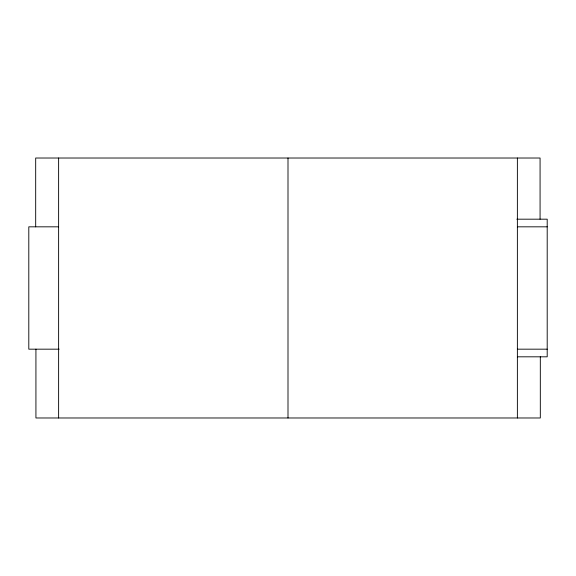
<?xml version="1.0" encoding="UTF-8"?>
<svg xmlns="http://www.w3.org/2000/svg" width="576" height="576" viewBox="0 0 576 576"><rect width="100%" height="100%" fill="white"/><g stroke="black" fill="none" stroke-linecap="round" stroke-linejoin="round"><path stroke-width="0.86" d="M516.852 219.182L547.2 219.182L547.2 356.818L517.378 356.818M58.622 226.829L28.8 226.829L28.8 349.171L59.148 349.171M517.378 226.829L547.2 226.829M517.378 349.171L547.2 349.171M540.317 356.818L540.317 417.982L35.928 417.982L35.928 349.171M540.072 219.182L540.072 158.018L35.683 158.018L35.683 226.829M517.378 158.018L517.378 417.982M288 158.018L288 417.982M58.622 158.018L58.622 417.982"/></g></svg>
